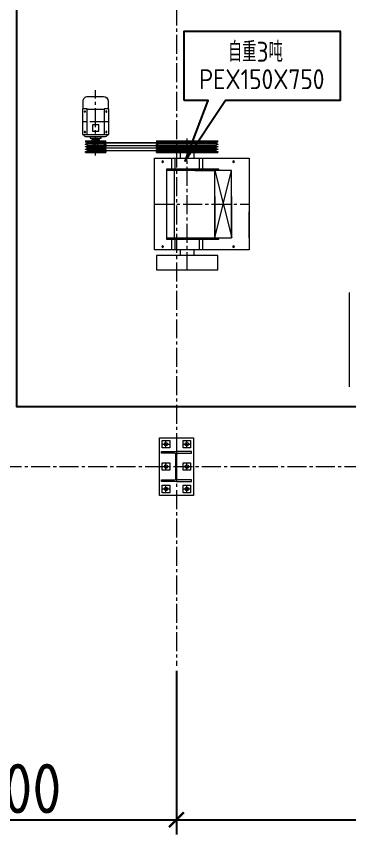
# Model space of a CAD drawing. Header units: millimetres. Extents: x 163705 to 1616509, y 81827 to 302547.
# Drawn here: x 562399 to 565742, y 139363 to 147581 of the extents above; entities that cross this region are included whole.
import ezdxf
from ezdxf.enums import TextEntityAlignment as Align

# ---------------------------------------------------------------- set-up
doc = ezdxf.new("R2010")
doc.units = ezdxf.units.MM
doc.header["$LTSCALE"] = 10
doc.linetypes.add('CENTER2', pattern=[28.575, 19.05, -3.175, 3.175, -3.175])
for name, color, linetype, lineweight in [('1-中心线', 1, 'CENTER2', 0), ('1-文本', 4, 'Continuous', 0), ('1-标注', 3, 'Continuous', 0), ('1-设备轮廓', 2, 'Continuous', 18), ('1-钢构', 6, 'Continuous', 0)]:
    doc.layers.add(name, color=color, linetype=linetype, lineweight=lineweight)
doc.styles.add('HZ', font='gbenor.shx', dxfattribs={"bigfont": 'gbcbig.shx'})
doc.styles.get("Standard").update_dxf_attribs({"font": 'arial.ttf'})
doc.dimstyles.new('100$0', dxfattribs={"dimscale": 100, "dimtxt": 5, "dimasz": 1.5, "dimexe": 1.5, "dimexo": 0.5, "dimtad": 1, "dimdec": 0, "dimdsep": 46, "dimtxsty": 'HZ', "dimblk": 'ARCHTICK', "dimcen": 2.5, "dimdle": 1, "dimclrd": 256, "dimclre": 256, "dimadec": 0, "dimazin": 0, "dimtfac": 1, "dimtdec": 0, "dimtmove": 0, "dimatfit": 3, "dimfxl": 0, "dimarcsym": 0})

# ---------------------------------------------------------------- blocks, each defined once
blk = doc.blocks.new('G$CCDFBE48F')
for p, q in [((24.5, 515), (105.5, 515)), ((65, 474.5), (65, 555.5)), ((234.5, 515), (315.5, 515)), ((275, 474.5), (275, 555.5)), ((20, 425), (20, 440)), ((20, 440), (170, 440)), ((152, 425), (20, 425)), ((165, 168), (165, 412)), ((170, 443), (170, 137)), ((320, 440), (170, 440)), ((175, 168), (175, 412)), ((188, 425), (320, 425)), ((320, 425), (320, 440)), ((65, 249.5), (65, 330.5)), ((275, 249.5), (275, 330.5)), ((24.5, 290), (105.5, 290)), ((234.5, 290), (315.5, 290)), ((20, 140), (20, 155)), ((20, 155), (152, 155)), ((170, 140), (20, 140)), ((65, 24.5), (65, 105.5)), ((170, 140), (320, 140)), ((320, 155), (188, 155)), ((275, 24.5), (275, 105.5)), ((320, 140), (320, 155)), ((24.5, 65), (105.5, 65)), ((234.5, 65), (315.5, 65))]:
    blk.add_line(p, q)
for points in [[(0, 0), (0, 580), (340, 580), (340, 0)], [(27.5, 477.5), (27.5, 552.5), (102.5, 552.5), (102.5, 477.5)], [(237.5, 477.5), (237.5, 552.5), (312.5, 552.5), (312.5, 477.5)], [(27.5, 252.5), (27.5, 327.5), (102.5, 327.5), (102.5, 252.5)], [(237.5, 252.5), (237.5, 327.5), (312.5, 327.5), (312.5, 252.5)], [(27.5, 27.5), (27.5, 102.5), (102.5, 102.5), (102.5, 27.5)], [(237.5, 27.5), (237.5, 102.5), (312.5, 102.5), (312.5, 27.5)]]:
    blk.add_lwpolyline(points, close=True)
for centre in [(65, 515), (275, 515), (65, 290), (275, 290), (65, 65), (275, 65)]:
    blk.add_circle(centre, 18)
for centre, start, end in [((152, 412), 0, 90), ((188, 412), 90, 180), ((152, 168), 270, 0), ((188, 168), 180, 270)]:
    blk.add_arc(centre, 13, start, end)
blk.add_text('HC_SUPERPART', height=0.001).set_placement((170, 140))
blk = doc.blocks.new('_ArchTick')
at = {"const_width": 0.15}
blk.add_lwpolyline([(-0.5, -0.5), (0.5, 0.5)], dxfattribs=at)
blk = doc.blocks.new('*D182')
at = {"layer": '1-标注', "lineweight": -2, "transparency": 16777216}
for p, q in [((560504.6, 141009.5), (560504.6, 139362.8)), ((564004.6, 141009.5), (564004.6, 139362.8)), ((560404.6, 139512.8), (564104.6, 139512.8))]:
    blk.add_line(p, q, dxfattribs=at)
at = {"layer": 'Defpoints', "transparency": 16777216}
for p in [(560504.6, 141059.5), (564004.6, 141059.5), (564004.6, 139512.8)]:
    blk.add_point(p, dxfattribs=at)
at = {"layer": '1-标注', "lineweight": -2, "transparency": 16777216, "xscale": 150, "yscale": 150, "zscale": 150, "rotation": 180}
blk.add_blockref('_ArchTick', (560504.6, 139512.8), dxfattribs=at)
at = {"layer": '1-标注', "lineweight": -2, "transparency": 16777216, "xscale": 150, "yscale": 150, "zscale": 150}
blk.add_blockref('_ArchTick', (564004.6, 139512.8), dxfattribs=at)
at = {"layer": '1-标注', "transparency": 16777216, "insert": (562254.6, 139825.3), "char_height": 500, "attachment_point": 5, "style": 'HZ'}
blk.add_mtext('3500', dxfattribs=at)
blk = doc.blocks.new('*D183')
at = {"layer": '1-标注', "lineweight": -2, "transparency": 16777216}
for p, q in [((564004.6, 141009.5), (564004.6, 139362.8)), ((569954.6, 141009.5), (569954.6, 139362.8)), ((563904.6, 139512.8), (570054.6, 139512.8))]:
    blk.add_line(p, q, dxfattribs=at)
at = {"layer": 'Defpoints', "transparency": 16777216}
for p in [(564004.6, 141059.5), (569954.6, 141059.5), (569954.6, 139512.8)]:
    blk.add_point(p, dxfattribs=at)
at = {"layer": '1-标注', "lineweight": -2, "transparency": 16777216, "xscale": 150, "yscale": 150, "zscale": 150, "rotation": 180}
blk.add_blockref('_ArchTick', (564004.6, 139512.8), dxfattribs=at)
at = {"layer": '1-标注', "lineweight": -2, "transparency": 16777216, "xscale": 150, "yscale": 150, "zscale": 150}
blk.add_blockref('_ArchTick', (569954.6, 139512.8), dxfattribs=at)
at = {"layer": '1-标注', "transparency": 16777216, "insert": (566979.6, 139825.3), "char_height": 500, "attachment_point": 5, "style": 'HZ'}
blk.add_mtext('5950', dxfattribs=at)
blk = doc.blocks.new('PE150X750俯视图')
for points in [[(314.5, 1660.4), (930.1, 1660.4), (930.1, 1802.4), (314.5, 1802.4)], [(947.2, 682.6), (0, 682.6), (0, 1602.9), (947.2, 1602.9)], [(1520.6, 508.3), (1520.6, 582.9), (1557.4, 582.9), (1557.4, 508.3)], [(333.4, 534.4), (911.3, 534.4)], [(333.4, 534.4), (911.3, 534.4)], [(333.4, 529), (1622.1, 529)], [(333.4, 524.5), (911.3, 524.5)], [(333.4, 524.5), (911.3, 524.5)], [(1456.8, 534.4), (1622.1, 534.4)], [(1456.8, 524.5), (1622.1, 524.5)], [(1570.9, 348.3), (1570.9, 411.2), (1508, 411.2), (1508, 348.3)]]:
    blk.add_lwpolyline(points, close=True)
for points in [[(554.5, 1602.9), (554.5, 1660.4)], [(690.2, 1602.9), (690.2, 1660.4)], [(466.4, 1495.1), (466.4, 1602.9)], [(500.6, 1495.1), (500.6, 1602.9)], [(744.1, 1495.1), (744.1, 1602.9)], [(778.3, 1495.1), (778.3, 1602.9)], [(0, 1481.6), (0, 1221)], [(542.8, 804.9), (344.2, 804.9), (174.3, 1481.6)], [(828.6, 1481.6), (175.2, 1481.6), (175.2, 804.9), (828.6, 804.9)], [(344.2, 1066.4), (344.2, 1481.6), (175.2, 804.9)], [(175.2, 1066.4), (175.2, 1481.6), (175.2, 1221)], [(303.8, 804.9), (303.8, 791.4), (828.6, 791.4), (828.6, 1495.1), (303.8, 1495.1), (303.8, 1481.6)], [(344.2, 1481.6), (344.2, 804.9)], [(542.8, 1481.6), (344.2, 1481.6)], [(751.3, 791.4), (751.3, 1481.6)], [(466.4, 682.6), (466.4, 791.4)], [(500.6, 682.6), (500.6, 791.4)], [(744.1, 682.6), (744.1, 791.4)], [(778.3, 682.6), (778.3, 791.4)], [(554.5, 625.1), (554.5, 682.6)], [(690.2, 625.1), (690.2, 682.6)], [(930.1, 625.1), (314.5, 625.1)], [(314.5, 543.3), (333.4, 549.6), (333.4, 559.5), (314.5, 564.9), (314.5, 568.5), (333.4, 574.8), (333.4, 584.7), (314.5, 590.1), (314.5, 593.7), (333.4, 599.1), (333.4, 609.8), (314.5, 615.2), (314.5, 625.1)], [(911.3, 609.8), (333.4, 609.8)], [(1622.1, 604.4), (333.4, 604.4)], [(911.3, 599.1), (333.4, 599.1)], [(911.3, 584.7), (333.4, 584.7)], [(1622.1, 579.3), (333.4, 579.3)], [(930.1, 625.1), (930.1, 615.2), (911.3, 609.8), (911.3, 599.1), (930.1, 593.7), (930.1, 590.1), (911.3, 584.7), (911.3, 574.8), (930.1, 568.5), (930.1, 564.9), (911.3, 559.5), (911.3, 549.6), (930.1, 543.3)], [(1641, 625.1), (1437.9, 625.1)], [(1437.9, 543.3), (1456.8, 549.6), (1456.8, 559.5), (1437.9, 564.9), (1437.9, 568.5), (1456.8, 574.8), (1456.8, 584.7), (1437.9, 590.1), (1437.9, 593.7), (1456.8, 599.1), (1456.8, 609.8), (1437.9, 615.2), (1437.9, 625.1)], [(1622.1, 609.8), (1456.8, 609.8)], [(1622.1, 599.1), (1456.8, 599.1)], [(1622.1, 584.7), (1456.8, 584.7)], [(1477.5, 594.6), (1477.5, 625.1)], [(1477.5, 594.6), (1477.5, 592.8), (1478.3, 591.9), (1478.3, 590.1), (1479.2, 588.3), (1480.1, 586.5), (1481, 585.6), (1482.8, 584.7), (1484.6, 582.9), (1485.5, 582.9), (1487.3, 582), (1489.1, 582), (1490.9, 581.1)], [(1587.1, 581.1), (1490.9, 581.1)], [(1518.8, 581.1), (1518.8, 508.3)], [(1559.2, 578.4), (1518.8, 578.4)], [(1559.2, 581.1), (1559.2, 508.3)], [(1587.1, 581.1), (1588.9, 582), (1590.7, 582), (1592.5, 582.9), (1594.3, 582.9), (1596.1, 584.7), (1597, 585.6), (1597.9, 586.5), (1598.8, 588.3), (1599.7, 590.1), (1600.6, 591.9), (1600.6, 592.8), (1600.6, 594.6)], [(1600.6, 594.6), (1600.6, 625.1)], [(1641, 625.1), (1641, 615.2), (1622.1, 609.8), (1622.1, 599.1), (1641, 593.7), (1641, 590.1), (1622.1, 584.7), (1622.1, 574.8), (1641, 568.5), (1641, 564.9), (1622.1, 559.5), (1622.1, 549.6), (1641, 543.3)], [(314.5, 518.2), (333.4, 524.5), (333.4, 534.4), (314.5, 539.7), (314.5, 543.3), (314.5, 539.7), (333.4, 534.4), (333.4, 524.5), (314.5, 518.2), (314.5, 508.3)], [(930.1, 508.3), (314.5, 508.3)], [(911.3, 574.8), (333.4, 574.8)], [(911.3, 559.5), (333.4, 559.5)], [(1622.1, 554.1), (333.4, 554.1)], [(911.3, 549.6), (333.4, 549.6)], [(930.1, 508.3), (930.1, 518.2), (911.3, 524.5), (911.3, 534.4), (930.1, 539.7), (930.1, 543.3), (930.1, 539.7), (911.3, 534.4), (911.3, 524.5), (930.1, 518.2)], [(1437.9, 518.2), (1456.8, 524.5), (1456.8, 534.4), (1437.9, 539.7), (1437.9, 543.3), (1437.9, 539.7), (1456.8, 534.4), (1456.8, 524.5), (1437.9, 518.2), (1437.9, 508.3)], [(1641, 508.3), (1437.9, 508.3)], [(1622.1, 574.8), (1456.8, 574.8)], [(1622.1, 559.5), (1456.8, 559.5)], [(1622.1, 549.6), (1456.8, 549.6)], [(1520.6, 508.3), (1501.7, 495.7)], [(1576.3, 482.2), (1576.3, 495.7), (1501.7, 495.7), (1501.7, 482.2)], [(1559.2, 508.3), (1518.8, 508.3)], [(1576.3, 495.7), (1557.4, 508.3)], [(1641, 508.3), (1641, 518.2), (1622.1, 524.5), (1622.1, 534.4), (1641, 539.7), (1641, 543.3), (1641, 539.7), (1622.1, 534.4), (1622.1, 524.5), (1641, 518.2)], [(1623, 444.5), (1623, 186.6), (1672.5, 186.6), (1672.5, 444.5), (1405.6, 444.5), (1405.6, 186.6), (1455, 186.6), (1455, 444.5)], [(1595.2, 463.4), (1595.2, 482.2), (1483.7, 482.2), (1483.7, 463.4)], [(1623, 189.3), (1455, 189.3)]]:
    blk.add_lwpolyline(points)
for points in [[(1659, 444.5, 0.428571), (1640.1, 463.4), (1438.8, 463.4, 0.395743), (1419, 444.5)], [(1665.3, 186.6), (1665.3, 109.3, -0.41522), (1617.6, 61.6), (1460.4, 61.6, -0.396226), (1412.7, 109.3), (1412.7, 186.6)]]:
    blk.add_lwpolyline(points, format="xyb")
for centre, radius, start, end in [((155.9, 1570.1), 8.52, 92.91378, 89.78418), ((866.8, 1570.1), 8.52, 92.91378, 89.78418), ((155.9, 717.3), 8.52, 92.91378, 89.78418), ((866.8, 717.3), 8.52, 92.91378, 89.78418), ((1432.1, 418.9), 5.87, 94.68141, 90.04445), ((1646.9, 418.9), 5.87, 94.68141, 90.04445), ((1432.1, 212.2), 5.87, 94.68141, 90.04445), ((1646.9, 212.2), 5.87, 94.68141, 90.04445)]:
    blk.add_arc(centre, radius, start, end)
for points in [[(155.9, 1578.6), (155.8, 1578.6), (155.6, 1578.6), (155.5, 1578.6)], [(866.8, 1578.6), (866.6, 1578.6), (866.5, 1578.6), (866.3, 1578.6)], [(155.9, 725.8), (155.8, 725.8), (155.6, 725.8), (155.5, 725.8)], [(866.8, 725.8), (866.6, 725.8), (866.5, 725.8), (866.3, 725.8)], [(1432.1, 424.7), (1431.9, 424.7), (1431.7, 424.7), (1431.6, 424.7)], [(1646.9, 424.7), (1646.7, 424.7), (1646.5, 424.7), (1646.4, 424.7)], [(1432.1, 218), (1431.9, 218), (1431.7, 218), (1431.6, 218)], [(1646.9, 218), (1646.7, 218), (1646.5, 218), (1646.4, 218)]]:
    blk.add_open_spline(points, degree=3)
at = {"layer": '1-中心线'}
blk.add_line((1405.6, 315.5), (1672.5, 315.1), dxfattribs=at)
for points in [[(622.8, 483.1), (622.8, 1802.4)], [(947.2, 1142.8), (0, 1142.8)], [(1539.5, 655.3), (1539.5, 0)]]:
    blk.add_lwpolyline(points, dxfattribs=at)
blk = doc.blocks.new('2PG64对辊机-俯视图')
blk.add_lwpolyline([(3279.1, 1127.7), (3279.1, 178.8)])

msp = doc.modelspace()

# ---------------------------------------------------------------- linework, layer by layer
msp.add_lwpolyline([(562404.592, 152959.632), (569004.592, 152959.632), (569004.592, 152084.632), (570504.592, 152084.632), (570504.592, 149084.632), (569004.592, 149084.632), (569004.592, 147534.632), (570504.592, 147534.632), (570504.592, 144534.632), (569004.592, 144534.632), (569004.592, 143659.632), (562404.592, 143659.632)], close=True)
msp.add_lwpolyline([(564082.87, 146736.317), (564082.87, 147433.836), (565646.006, 147433.836), (565646.006, 146736.317), (564496.077, 146736.317), (564093.566, 146127.097), (564322.095, 146736.317), (564082.87, 146736.317)])
at = {"layer": '1-中心线'}
for p, q in [((564004.592, 155110.726), (564004.592, 141059.499)), ((553688.441, 143059.632), (632314.867, 143059.632))]:
    msp.add_line(p, q, dxfattribs=at)

# ---------------------------------------------------------------- block references
at = {"layer": '1-设备轮廓', "rotation": 180}
for name, p in [('PE150X750俯视图', (564733.476, 146838.28)), ('2PG64对辊机-俯视图', (569021.06, 144987.197))]:
    msp.add_blockref(name, p, dxfattribs=at)
at = {"layer": '1-钢构'}
msp.add_blockref('G$CCDFBE48F', (563834.592, 142769.632), dxfattribs=at)

# ---------------------------------------------------------------- texts
at = {"layer": '1-文本', "style": 'HZ'}
msp.add_text('自重3吨', height=200, dxfattribs=at).set_placement((564520.598, 147125.072))
msp.add_text('PEX150X750', height=200, dxfattribs=at).set_placement((565489.427, 146849.76), align=Align.RIGHT)

# ---------------------------------------------------------------- dimensions: what is measured, and where the dimension line sits
at = {"layer": '1-标注'}
for base, p1, p2, picture, middle in [((564004.592, 139512.793), (560504.592, 141059.499), (564004.592, 141059.499), '*D182', (562254.592, 139825.293)), ((569954.592, 139512.793), (564004.592, 141059.499), (569954.592, 141059.499), '*D183', (566979.592, 139825.293))]:
    dim = msp.add_linear_dim(base=base, p1=p1, p2=p2, dimstyle='100$0', override={"dimtol": 0, "dimlim": 0, "dimtdec": 8, "dimtix": 1}, dxfattribs=at)
    dim.commit()
    dim.dimension.update_dxf_attribs({"geometry": picture, "text_midpoint": middle})

doc.saveas('drawing.dxf')
